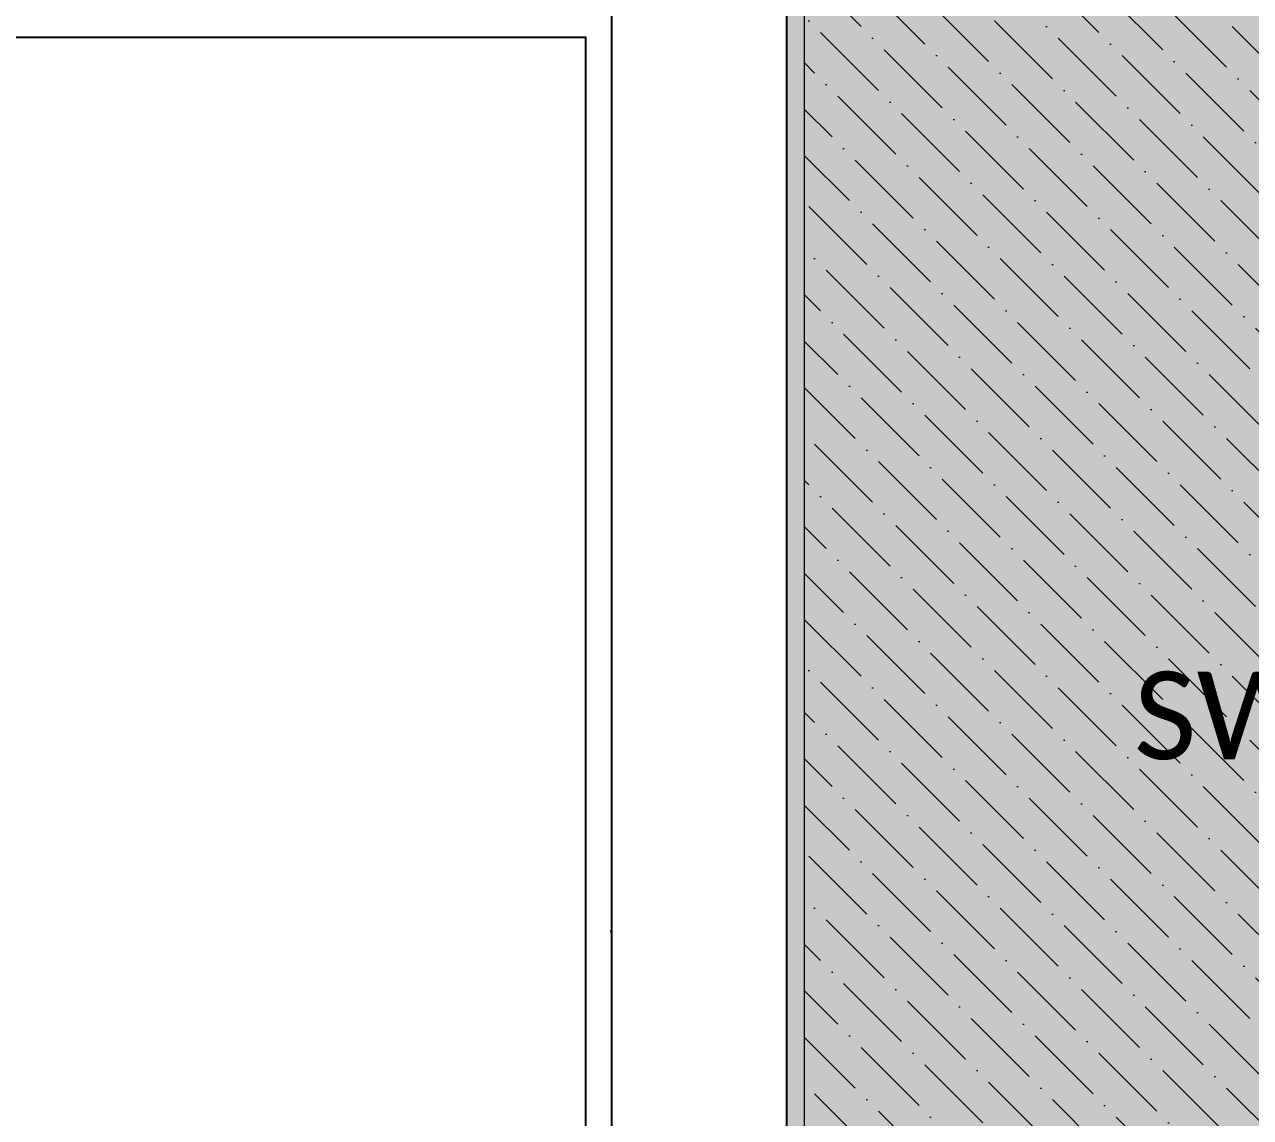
# Model space of a CAD drawing. Header units: millimetres. Extents: x -3567 to 83618, y -21481 to 19784.
# Drawn here: x 6539 to 7240, y 6509 to 7134 of the extents above; entities that cross this region are included whole.
import ezdxf
from ezdxf.enums import TextEntityAlignment as Align

# ---------------------------------------------------------------- set-up
doc = ezdxf.new("R2010")
doc.units = ezdxf.units.MM
doc.header["$LTSCALE"] = 150
doc.linetypes.add('ACAD_ISO10W100', pattern=[18, 12, -3, 0, -3])
doc.linetypes.add('DASHED', pattern=[19.05, 12.7, -6.35])
for name, color, linetype in [('ad-Elevation 10', 8, 'Continuous'), ('ad-Furniture', 8, 'Continuous'), ('ad-Glass Sectionline', 140, 'Continuous'), ('ad-Section Line', 2, 'Continuous')]:
    doc.layers.add(name, color=color, linetype=linetype)
doc.styles.add('ARIAL', font='arial.ttf')
doc.styles.get("Standard").update_dxf_attribs({"font": 'calibril.ttf'})

# ---------------------------------------------------------------- blocks, each defined once
blk = doc.blocks.new('enuklfk')
at = {"layer": 'ad-Section Line', "linetype": 'ACAD_ISO10W100', "ltscale": 0.5}
blk.add_line((-3847.77, 0), (829.32, 0), dxfattribs=at)
at = {"layer": 'ad-Section Line', "linetype": 'Continuous', "style": 'ARIAL', "width": 0.8}
blk.add_attdef('SECTION-LETTER', text='', height=80, rotation=2340, dxfattribs=at).set_placement((916.85, 0), align=Align.MIDDLE)
blk = doc.blocks.new('zw$4759')
at = {"layer": 'ad-Section Line', "xscale": 4.313292429215451, "yscale": 4.313292429215451, "zscale": 4.313292429215451, "rotation": 180}
blk.add_blockref('enuklfk', (953.45, -7004.27), dxfattribs=at)
blk = doc.blocks.new('zw$B417')
at = {"layer": 'ad-Furniture', "lineweight": 5, "ltscale": 1.8, "transparency": 33554559}
h = blk.add_hatch(color=256, dxfattribs=at)
h.dxf.hatch_style = 1
h.paths.add_polyline_path([(640, 300), (-640, 300), (-640, 254.25), (-630, 254.25), (-630, 290), (630, 290), (630, 254.25), (640, 254.25)])
h.paths.add_polyline_path([(-630, 227.91), (-640, 227.91), (-640, -227.91), (-630, -227.91)])
h.paths.add_polyline_path([(-630, -254.25), (-640, -254.25), (-640, -300), (640, -300), (640, -254.25), (630, -254.25), (630, -290), (-630, -290)])
h.paths.add_polyline_path([(640, 227.91), (630, 227.91), (630, -227.91), (640, -227.91)])
h = blk.add_hatch(color=256, dxfattribs=at)
h.dxf.hatch_style = 1
h.paths.add_polyline_path([(630, 227.91), (614.69, 227.91), (614.69, 254.25), (630, 254.25), (630, 290), (-630, 290), (-630, 254.25), (-614.69, 254.25), (-614.69, 227.91), (-630, 227.91), (-630, -227.91), (-614.69, -227.91), (-614.69, -254.25), (-630, -254.25), (-630, -290), (630, -290), (630, -254.25), (614.69, -254.25), (614.69, -227.91), (630, -227.91)])
at = {"layer": 'ad-Furniture', "lineweight": 5, "ltscale": 0.1, "transparency": 33554585}
h = blk.add_hatch(dxfattribs=at)
h.set_pattern_fill('ANSI36', color=256, scale=150)
h.set_pattern_definition([(45, (-630, -90), (9.9437, 36.4602), [46.875, -9.375, 0, -9.375])])
h.paths.add_polyline_path([(-630, -227.91), (-614.69, -227.91), (-614.69, -254.25), (-630, -254.25), (-630, -290), (630, -290), (630, -54.25), (614.69, -54.25), (614.69, -27.91), (630, -27.91), (630, 227.91), (614.69, 227.91), (614.69, 254.25), (630, 254.25), (630, 290), (-630, 290), (-630, 254.25), (-614.69, 254.25), (-614.69, 227.91), (-630, 227.91)])
at = {"layer": 'ad-Furniture', "lineweight": 13, "ltscale": 1.8}
blk.add_line((700, 300), (-700, 300), dxfattribs=at)
at = {"layer": 'ad-Furniture', "lineweight": 5, "ltscale": 1.8}
blk.add_lwpolyline([(630, 254.25), (630, 290), (-630, 290), (-630, 254.25)], dxfattribs=at)
at = {"layer": 'ad-Furniture', "insert": (43.83, -10.46), "char_height": 50, "width": 284.4627, "attachment_point": 5, "rotation": 270}
blk.add_mtext('SWING', dxfattribs=at)
blk = doc.blocks.new('$ZCDB_AUDIT_GENERATED_1E8537')
at = {"layer": 'ad-Elevation 10'}
blk.add_lwpolyline([(0, -2980), (3365, -2980), (3365, 0), (0, 0)], close=True, dxfattribs=at)
at = {"layer": 'ad-Elevation 10', "linetype": 'DASHED'}
blk.add_lwpolyline([(100, -2880), (3265, -2880), (3265, -100), (100, -100)], close=True, dxfattribs=at)
at = {"layer": 'ad-Glass Sectionline', "transparency": 33554585}
blk.add_lwpolyline([(2308.33, -1058.33), (3250, -1058.33), (3250, -1921.67), (2308.33, -1921.67)], close=True, dxfattribs=at)
blk = doc.blocks.new('$ZCDB_AUDIT_GENERATED_1E8529')
blk.add_blockref('$ZCDB_AUDIT_GENERATED_1E8537', (0, 0))
blk = doc.blocks.new('zw$2927')
at = {"layer": 'ad-Furniture'}
for name, p, rotation in [('$ZCDB_AUDIT_GENERATED_1E8529', (-8510, -5435), 359.9999999999996), ('zw$B417', (-4845, -6925), 90)]:
    blk.add_blockref(name, p, dxfattribs=dict(at, rotation=rotation))
blk = doc.blocks.new('1625_East Villa')
at = {"layer": 'ad-Furniture', "rotation": 360}
blk.add_blockref('zw$2927', (12120, 13620), dxfattribs=at)

msp = doc.modelspace()

# ---------------------------------------------------------------- block references
msp.add_blockref('1625_East Villa', (0, 0))

# ---------------------------------------------------------------- next in the draw order: block references
msp.add_blockref('zw$4759', (0, 13620))

doc.saveas('drawing.dxf')
